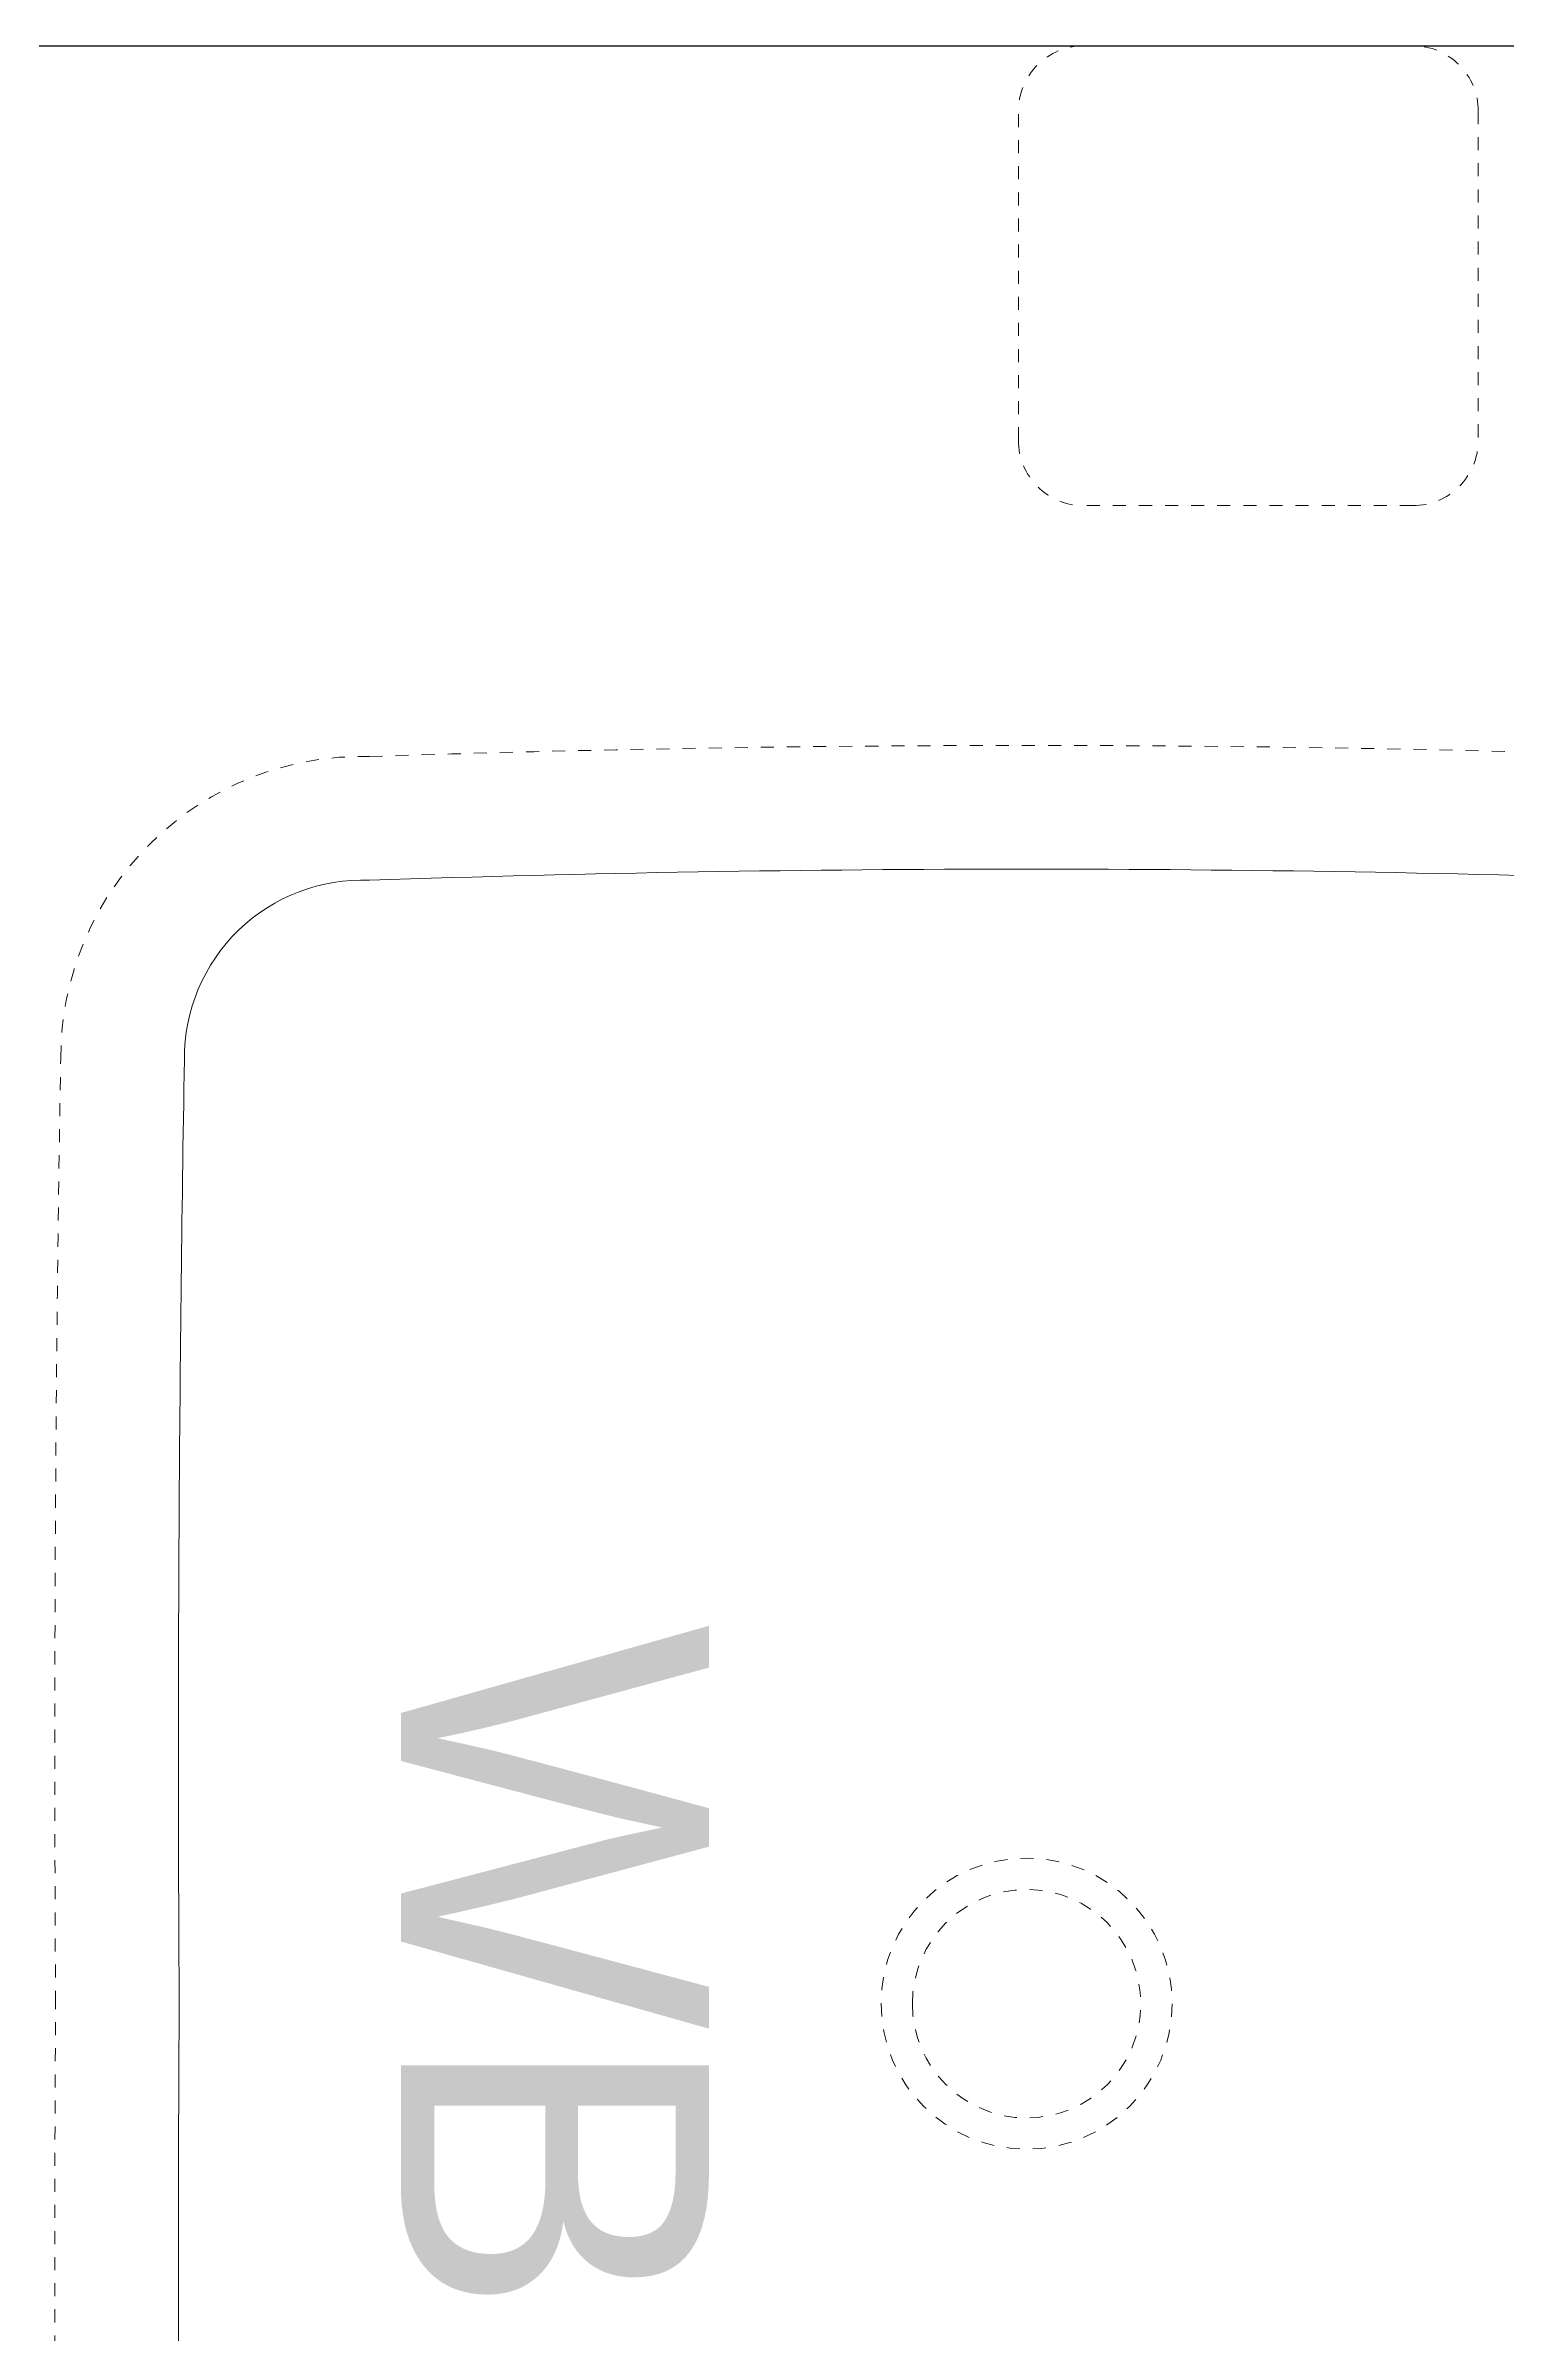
# Model space of a CAD drawing. Header units: inches. Extents: x 0 to 2865, y 0 to 4378.
# Drawn here: x 1678.52 to 1689.72, y 1116.75 to 1134.28 of the extents above; entities that cross this region are included whole.
import ezdxf

# ---------------------------------------------------------------- set-up
doc = ezdxf.new("R2010")
doc.units = ezdxf.units.IN
doc.linetypes.add('DASHED', pattern=[0.75, 0.5, -0.25])
doc.layers.add('I-FIXTURE', color=8, linetype='Continuous', lineweight=5)
doc.layers.add('l-FIXTURE', color=7, linetype='Continuous', lineweight=5)
doc.layers.add('I-FURN', color=8, linetype='Continuous')
doc.layers.add('TTEXT', color=7, linetype='Continuous')
doc.styles.add('A-ARCH-B01FL$0$Annotative', font='arial.ttf')
doc.styles.get("Standard").update_dxf_attribs({"font": 'arial.ttf'})

# ---------------------------------------------------------------- blocks, each defined once
blk = doc.blocks.new('WB')
at = {"color": 0, "linetype": 'DASHED', "lineweight": 5, "ltscale": 0.1}
blk.add_lwpolyline([(14.841, -7.241, 0.005975), (14.88, -0.001, 0.005975), (14.841, 7.241, 0.421899), (12.474, 9.555, 0.016836), (2.405, 9.555, 0.421667), (0.039, 7.241, 0.005823), (0, 0, 0.005823), (0.039, -7.241, 0.421667), (2.405, -9.555, 0.016836), (12.474, -9.555, 0.421899)], format="xyb", close=True, dxfattribs=at)
at = {"color": 0, "lineweight": 5}
blk.add_lwpolyline([(13.936, 0.745, 0.005371), (13.893, 7.235, 0.428792), (12.473, 8.607, 0.01694), (2.406, 8.607, 0.428462), (0.987, 7.235, 0.005836), (0.947, 0, 0.005836), (0.987, -7.235, 0.428462), (2.406, -8.607, 0.01694), (12.473, -8.607, 0.428792), (13.893, -7.235, 0.005316), (13.936, -0.813, 0.005316)], format="xyb", dxfattribs=at)
at = {"color": 0, "linetype": 'DASHED', "lineweight": 5, "ltscale": 0.1}
for centre, radius in [((7.44, -0.001), 1.115), ((7.44, 0), 0.875)]:
    blk.add_circle(centre, radius, dxfattribs=at)
for tag, p in [('MODELNUMBER', (7.428, 0.003)), ('TRADENAME', (7.429, 0.003)), ('PRODUCT', (7.431, 0.003)), ('MATERIAL', (7.433, 0.003))]:
    blk.add_attdef(tag, p, '', height=0.001, rotation=270, dxfattribs=at)

msp = doc.modelspace()

# ---------------------------------------------------------------- linework, layer by layer
at = {"layer": 'I-FIXTURE', "color": 8, "linetype": 'DASHED', "lineweight": 5, "ltscale": 0.1, "transparency": 33554636}
msp.add_lwpolyline([(1689.496, 1131.26, -0.414214), (1688.996, 1130.76), (1686.472, 1130.76, -0.414214), (1685.972, 1131.26), (1685.972, 1131.26), (1685.972, 1133.783, -0.414214), (1686.472, 1134.283), (1688.996, 1134.283, -0.414214), (1689.496, 1133.783)], format="xyb", close=True, dxfattribs=at)
at = {"layer": 'I-FURN', "color": 8, "transparency": 33554636}
msp.add_lwpolyline([(1697.965, 1134.283), (1697.965, 1104.283), (1677.311, 1104.283, -0.414214), (1675.948, 1105.647), (1675.948, 1134.283)], format="xyb", close=True, dxfattribs=at)

# ---------------------------------------------------------------- block references
at = {"layer": 'l-FIXTURE', "color": 8, "lineweight": 5, "transparency": 33554636}
ref = msp.add_blockref('WB', (1678.595, 1119.283), dxfattribs=dict(at, xscale=-1, rotation=180))
ref.add_attrib('MATERIAL', 'VITREOUS CHINA', (1686.028, 1119.292), dxfattribs={"layer": 'I-FIXTURE', "color": 8, "linetype": 'DASHED', "lineweight": 5, "ltscale": 0.1, "height": 0.001, "rotation": 270})
ref.add_attrib('PRODUCT', 'BATHROOM SINK', (1686.026, 1119.292), dxfattribs={"layer": 'I-FIXTURE', "color": 8, "linetype": 'DASHED', "lineweight": 5, "ltscale": 0.1, "height": 0.001, "rotation": 270})
ref.add_attrib('TRADENAME', 'CAXTON', (1686.025, 1119.286), dxfattribs={"layer": 'I-FIXTURE', "color": 8, "linetype": 'DASHED', "lineweight": 5, "ltscale": 0.1, "height": 0.001, "rotation": 270})
ref.add_attrib('MODELNUMBER', 'K-20000', (1686.023, 1119.286), dxfattribs={"layer": 'I-FIXTURE', "color": 8, "linetype": 'DASHED', "lineweight": 5, "ltscale": 0.1, "height": 0.001, "rotation": 270})

# ---------------------------------------------------------------- texts
at = {"layer": 'TTEXT', "color": 8, "lineweight": 5, "ltscale": 0.001, "transparency": 33554636, "insert": (1682.421, 1122.193), "char_height": 2.3609, "attachment_point": 4, "rotation": 270, "style": 'A-ARCH-B01FL$0$Annotative'}
msp.add_mtext('WB', dxfattribs=at)

doc.saveas('drawing.dxf')
